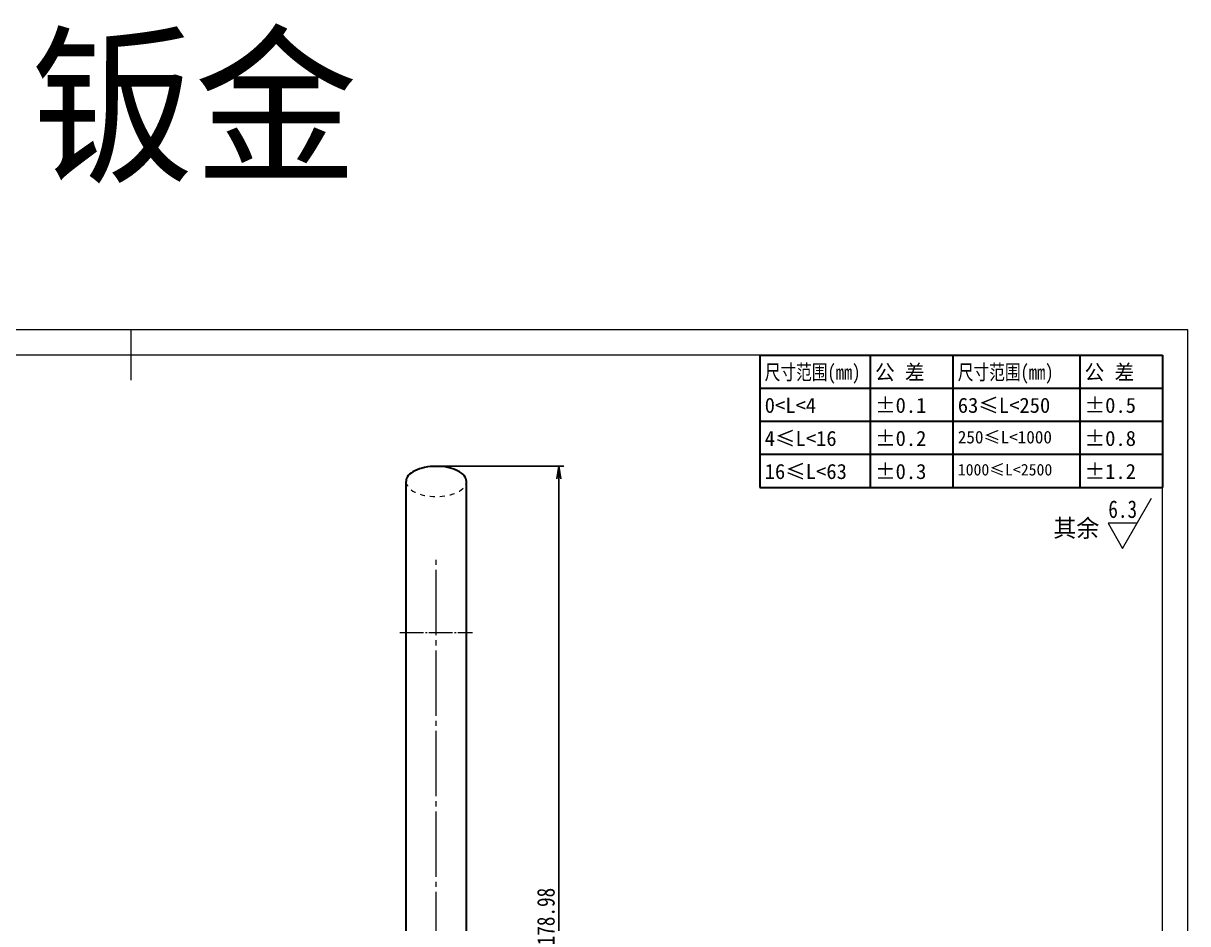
# Model space of a CAD drawing. Header units: millimetres. Extents: x -15766 to 80009, y -9701 to 15159.
# Drawn here: x -13164.5 to -12933.2, y 4845.5 to 5024.5 of the extents above; entities that cross this region are included whole.
import ezdxf
from ezdxf.enums import TextEntityAlignment as Align

# ---------------------------------------------------------------- set-up
doc = ezdxf.new("R2010")
doc.units = ezdxf.units.MM
doc.linetypes.add('CENTER-HOKUTO_1', pattern=[16, 13, -1, 1, -1])
doc.linetypes.add('HIDDEN-HOKUTO_1', pattern=[2, 1, -1])
doc.layers.get('DEFPOINTS').update_dxf_attribs({"lineweight": 18})
for name, color, linetype, lineweight in [('AM_7', 2, 'CENTER-HOKUTO_1', 18), ('AM_HID', 1, 'HIDDEN-HOKUTO_1', 18), ('AM_VIS', 7, 'Continuous', 18), ('CDRAFT0', 7, 'Continuous', 18), ('DIM', 253, 'Continuous', 20), ('title_frame', 7, 'Continuous', 18), ('word_dim', 9, 'Continuous', 18), ('尺寸线层', 3, 'Continuous', 18), ('粗实线层', 7, 'Continuous', 35), ('粗实线层_1', 7, 'Continuous', 15)]:
    doc.layers.add(name, color=color, linetype=linetype, lineweight=lineweight)
doc.styles.add('DIM', font='', dxfattribs={"width": 0.8})
doc.styles.get('DIM').set_extended_font_data('NSimSun')
doc.dimstyles.new('1-1$0', dxfattribs={"dimtxt": 3.5, "dimasz": 2.5, "dimexe": 1, "dimexo": 0.625, "dimgap": 0.8, "dimtad": 1, "dimdsep": 46, "dimtxsty": 'DIM', "dimblk": 'OPEN', "dimcen": 0, "dimdle": 5, "dimclrd": 256, "dimclre": 256, "dimclrt": 3, "dimazin": 3, "dimtfac": 0.5, "dimtmove": 0, "dimatfit": 3, "dimldrblk": 'OPEN', "dimfxl": 0, "dimtolj": 1, "dimarcsym": 0})

# ---------------------------------------------------------------- blocks, each defined once
blk = doc.blocks.new('*X1435')
at = {"layer": 'CDRAFT0'}
for p, q in [((420, 297), (0, 297)), ((420, 0), (420, 297))]:
    blk.add_line(p, q, dxfattribs=at)
at = {"layer": '粗实线层_1'}
for p, q in [((210, 297), (210, 287)), ((415, 292), (25, 292)), ((415, 5), (415, 292))]:
    blk.add_line(p, q, dxfattribs=at)
blk = doc.blocks.new('自由公差_1')
at = {"layer": '粗实线层'}
for p, q in [((-80, 0), (0, 0)), ((-80, 0), (-80, -26.3)), ((-58.08, 0), (-58.08, -26.3)), ((-41.64, 0), (-41.64, -26.3)), ((-16.44, 0), (-16.44, -26.3)), ((0, 0), (0, -26.3)), ((-80, -6.58), (0, -6.58)), ((-80, -13.15), (0, -13.15)), ((-80, -19.73), (0, -19.73)), ((-80, -26.3), (0, -26.3))]:
    blk.add_line(p, q, dxfattribs=at)
at = {"layer": '尺寸线层', "linetype": 'Continuous', "attachment_point": 1, "line_spacing_factor": 0.9}
for s, insert, char_height, width in [('{\\W0.8;尺寸范围(mm)}', (-79.04, -1.92), 3, 22.6032), ('公 差', (-57.12, -1.92), 3, 22.6032), ('{\\W0.8;尺寸范围(mm)}', (-40.68, -1.92), 3, 22.6032), ('公 差', (-15.48, -1.92), 3, 22.6032), ('0<L<4', (-79.04, -8.49), 3, 22.6032), ('%%P0.1', (-57.12, -8.49), 3, 12.7119), ('63≤L<250', (-40.68, -8.49), 3, 22.6032), ('%%P0.5', (-15.48, -8.49), 3, 12.5771), ('4≤L<16', (-79.04, -15.07), 3, 22.6032), ('%%P0.2', (-57.12, -15.07), 3, 12.4769), ('250≤L<1000', (-40.68, -15.07), 2.5, 22.6032), ('%%P0.8', (-15.48, -15.07), 3, 13.0759), ('16≤L<63', (-79.04, -21.64), 3, 22.6032), ('%%P0.3', (-57.12, -21.64), 3, 12.7119), ('1000≤L<2500', (-40.68, -21.64), 2.3, 22.6032), ('%%P1.2', (-15.48, -21.64), 3, 12.8764)]:
    blk.add_mtext(s, dxfattribs=dict(at, insert=insert, char_height=char_height, width=width))
blk = doc.blocks.new('_OPEN')
at = {"color": 0, "linetype": 'ByBlock', "lineweight": -2}
for p, q in [((-1, 0.166667), (0, 0)), ((-1, -0.166667), (0, 0)), ((0, 0), (-1, 0))]:
    blk.add_line(p, q, dxfattribs=at)
blk = doc.blocks.new('*D1489')
at = {"layer": 'DEFPOINTS', "color": 0, "transparency": 16777216}
for p in [(-13082.46, 4936.4), (-13076.46, 4757.42), (-13058.11, 4757.42)]:
    blk.add_point(p, dxfattribs=at)
at = {"layer": 'word_dim', "linetype": 'Continuous', "lineweight": -2, "transparency": 16777216}
for p, q in [((-13081.84, 4936.4), (-13057.11, 4936.4)), ((-13058.11, 4933.9), (-13058.11, 4759.92)), ((-13075.84, 4757.42), (-13057.11, 4757.42))]:
    blk.add_line(p, q, dxfattribs=at)
at = {"layer": 'word_dim', "lineweight": -2, "transparency": 16777216, "xscale": 2.5, "yscale": 2.5, "zscale": 2.5}
for p, rotation in [((-13058.11, 4936.4), 90), ((-13058.11, 4757.42), 270)]:
    blk.add_blockref('_OPEN', p, dxfattribs=dict(at, rotation=rotation))
at = {"layer": 'word_dim', "color": 3, "transparency": 16777216, "insert": (-13060.66, 4846.91), "char_height": 3.5, "attachment_point": 5, "rotation": 90, "style": 'DIM'}
blk.add_mtext('\\A1;178.98', dxfattribs=at)

msp = doc.modelspace()

# ---------------------------------------------------------------- linework, layer by layer
at = {"layer": 'AM_7'}
msp.add_line((-13082.46435, 4742.81723), (-13082.46435, 4917.99414), dxfattribs=at)
at = {"layer": 'AM_7', "ltscale": 0.359998}
msp.add_line((-13089.6643, 4903.39606), (-13075.2644, 4903.39606), dxfattribs=at)
at = {"layer": 'AM_HID'}
msp.add_ellipse((-13082.46435, 4933.39606), major_axis=(6, 0), ratio=0.5, start_param=3.141592654, end_param=6.283185307, dxfattribs=at)
at = {"layer": 'AM_VIS', "lineweight": 35}
for p, q in [((-13088.46435, 4910.89606), (-13088.46435, 4933.39606)), ((-13076.46435, 4910.89606), (-13076.46435, 4933.39606)), ((-13088.46435, 4797.41531), (-13088.46435, 4903.39606)), ((-13076.46435, 4757.41531), (-13076.46435, 4903.39606))]:
    msp.add_line(p, q, dxfattribs=at)
at = {"layer": 'AM_VIS', "lineweight": 35, "ltscale": 0.1875}
for p, q in [((-13088.46435, 4903.39606), (-13088.46435, 4910.89606)), ((-13076.46435, 4903.39606), (-13076.46435, 4910.89606))]:
    msp.add_line(p, q, dxfattribs=at)
at = {"layer": 'AM_VIS', "lineweight": 35}
for start_param, end_param in [(1.570796327, 3.141592654), (0, 1.570796327)]:
    msp.add_ellipse((-13082.46435, 4933.39606), major_axis=(6, 0), ratio=0.5, start_param=start_param, end_param=end_param, dxfattribs=at)
at = {"layer": 'DIM'}
for p, q in [((-12946.11079, 4920.09226), (-12940.33729, 4930.09226)), ((-12943.22404, 4925.09226), (-12948.99754, 4925.09226)), ((-12948.99754, 4925.09226), (-12946.11079, 4920.09226))]:
    msp.add_line(p, q, dxfattribs=at)

# ---------------------------------------------------------------- block references
at = {"layer": 'title_frame'}
for name, p in [('*X1435', (-13353.16591, 4666.51982)), ('自由公差_1', (-12938.16591, 4958.51982))]:
    msp.add_blockref(name, p, dxfattribs=at)

# ---------------------------------------------------------------- texts
at = {"layer": 'DIM', "color": 2, "style": 'DIM', "width": 0.8}
msp.add_attdef('6.3', text='0.0', height=3.5, dxfattribs=at).set_placement((-12943.22404, 4925.09226), align=Align.BOTTOM_RIGHT)
at = {"layer": 'word_dim', "color": 3, "insert": (-13163.03895, 5020.50685), "char_height": 25, "width": 116.6634772, "attachment_point": 1}
msp.add_mtext('钣金', dxfattribs=at)
at = {"layer": 'word_dim', "linetype": 'Continuous', "insert": (-12959.85075, 4925.85812), "char_height": 3.5, "width": 10.860604, "attachment_point": 1}
msp.add_mtext('{\\C3;其余}', dxfattribs=at)

# ---------------------------------------------------------------- dimensions: what is measured, and where the dimension line sits
at = {"layer": 'word_dim', "color": 3, "true_color": 0x00ff00}
dim = msp.add_linear_dim(base=(-13058.11361, 4757.41531), p1=(-13082.46435, 4936.39606), p2=(-13076.46435, 4757.41531), angle=90, dimstyle='1-1$0', dxfattribs=at)
dim.commit()
dim.dimension.update_dxf_attribs({"geometry": '*D1489', "text_midpoint": (-13060.66361, 4846.90569)})

doc.saveas('drawing.dxf')
